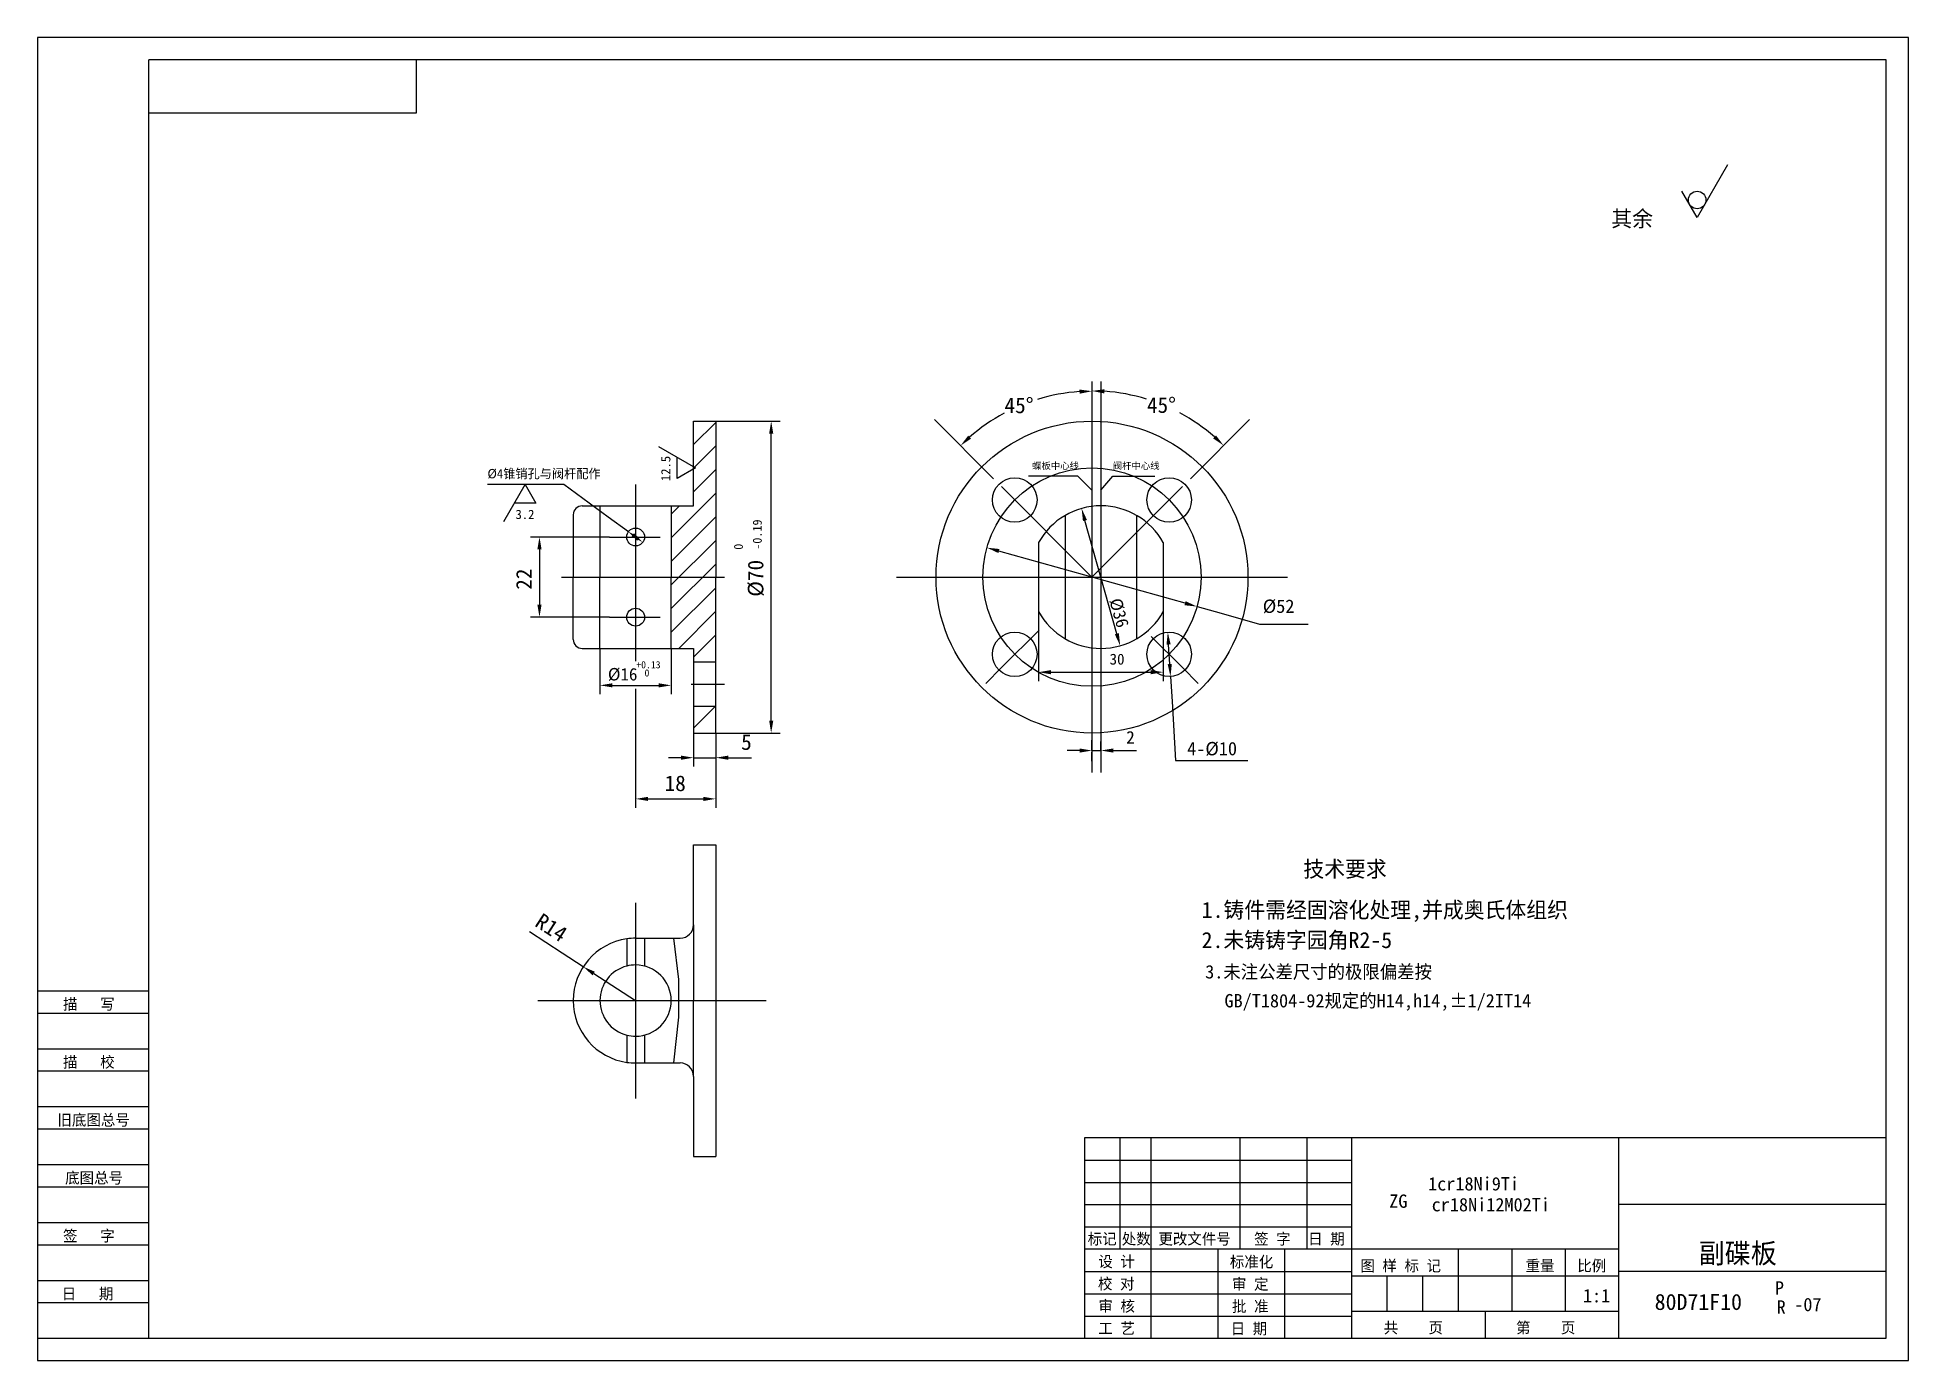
# Model space of a CAD drawing. Header units: metres. Extents: x 0 to 420, y 0 to 297.
import ezdxf

# ---------------------------------------------------------------- set-up
doc = ezdxf.new("R2010")
doc.units = ezdxf.units.M
for name, color, linetype in [('B', 3, 'Continuous'), ('C', 6, 'Continuous'), ('D', 1, 'Continuous'), ('FL', 5, 'Continuous'), ('T', 7, 'Continuous'), ('TL', 4, 'Continuous')]:
    doc.layers.add(name, color=color, linetype=linetype)

# ---------------------------------------------------------------- blocks, each defined once
blk = doc.blocks.new('TUKUN3')
at = {"layer": 'FL'}
for p, q in [((0, 297), (0, 0)), ((420, 297), (0, 297)), ((420, 0), (420, 297)), ((0, 78), (25, 78)), ((0, 70), (25, 70)), ((0, 65), (25, 65)), ((0, 57), (25, 57)), ((0, 52), (25, 52)), ((243, 25), (243, 50)), ((250, 5), (250, 50)), ((270, 25), (270, 50)), ((285, 25), (285, 50)), ((0, 44), (25, 44)), ((235, 45), (295, 45)), ((0, 39), (25, 39)), ((235, 40), (295, 40)), ((235, 35), (295, 35)), ((0, 31), (25, 31)), ((235, 30), (295, 30)), ((0, 26), (25, 26)), ((280, 5), (280, 25)), ((0, 18), (25, 18)), ((235, 20), (295, 20)), ((0, 13), (25, 13)), ((235, 15), (295, 15)), ((235, 10), (295, 10)), ((0, 0), (420, 0))]:
    blk.add_line(p, q, dxfattribs=at)
at = {"layer": 'TL'}
for p, q in [((25, 5), (25, 292)), ((415, 292), (25, 292)), ((85, 292), (85, 280)), ((415, 5), (415, 292)), ((85, 280), (25, 280)), ((0, 83), (25, 83)), ((235, 50), (235, 5)), ((415, 50), (235, 50)), ((295, 5), (295, 50)), ((355, 5), (355, 50)), ((415, 35), (355, 35)), ((355, 25), (235, 25)), ((265, 5), (265, 25)), ((319, 11), (319, 25)), ((331, 11), (331, 25)), ((343, 11), (343, 25)), ((295, 19), (355, 19)), ((303, 11), (303, 19)), ((311, 11), (311, 19)), ((415, 20), (355, 20)), ((355, 11), (295, 11)), ((325, 5), (325, 11)), ((0, 5), (415, 5))]:
    blk.add_line(p, q, dxfattribs=at)
at = {"layer": 'T'}
for s, p in [('描   写', (5.74, 78.76)), ('描   校', (5.74, 65.76)), ('旧底图总号', (4.49, 52.76)), ('底图总号', (6.22, 39.76)), ('签   字', (5.74, 26.76)), ('标记', (235.75, 26.07)), ('处数', (243.38, 26.07)), ('更改文件号', (251.61, 26.07)), ('签 字', (273.1, 26.07)), ('日 期', (285.23, 26.07)), ('设 计', (238.14, 20.99)), ('标准化', (267.65, 20.93)), ('图 样 标 记', (296.95, 20.04)), ('重量', (334.03, 20.04)), ('比例', (345.64, 20.04)), ('校 对', (238.05, 15.99)), ('审 定', (268.13, 15.93)), ('日   期', (5.45, 13.76)), ('审 核', (238.14, 10.99)), ('批 准', (268.13, 10.93)), ('工 艺', (238.14, 5.99)), ('日 期', (267.84, 5.93)), ('共    页', (302.18, 6.13)), ('第    页', (331.9, 6.13))]:
    blk.add_text(s, height=2.5, dxfattribs=at).set_placement(p)

msp = doc.modelspace()

# ---------------------------------------------------------------- linework, layer by layer
for p, q in [((147.27, 205.6), (152.27, 210.6)), ((147.27, 200.3), (152.27, 205.3)), ((147.27, 195), (152.27, 200)), ((142.27, 184.69), (152.27, 194.69)), ((142.27, 190), (144.13, 191.86)), ((142.27, 179.39), (152.27, 189.39)), ((142.27, 174.09), (152.27, 184.09)), ((142.27, 168.78), (152.27, 178.78)), ((142.27, 163.48), (152.27, 173.48)), ((143.95, 159.86), (152.27, 168.18)), ((147.27, 157.87), (152.27, 162.87)), ((147.27, 141.96), (152.27, 146.96))]:
    msp.add_line(p, q)
at = {"layer": 'B'}
for p, q in [((230.71, 189.71), (230.71, 162)), ((246.71, 189.71), (246.71, 162))]:
    msp.add_line(p, q, dxfattribs=at)
at = {"layer": 'C'}
for p, q in [((236.71, 219.73), (236.71, 131.98)), ((238.71, 219.73), (238.71, 131.98)), ((214.62, 197.94), (201.35, 211.21)), ((258.79, 197.94), (272.06, 211.21)), ((134.27, 196.63), (134.27, 157.68)), ((236.71, 175.86), (216.39, 196.18)), ((236.71, 175.86), (257.03, 196.18)), ((128.42, 184.86), (139.75, 184.86)), ((117.65, 175.86), (154.23, 175.86)), ((192.8, 175.86), (280.61, 175.86)), ((128.42, 166.86), (139.75, 166.86)), ((224.83, 163.98), (216.39, 155.54)), ((250, 162.56), (257.03, 155.54)), ((216.39, 155.54), (212.85, 152)), ((257.03, 155.54), (260.56, 152)), ((146.71, 151.86), (154.23, 151.86)), ((134.27, 102.74), (134.27, 65.11)), ((134.27, 102.74), (134.27, 58.86)), ((112.32, 80.8), (163.54, 80.8)), ((134.27, 58.92), (134.27, 58.86))]:
    msp.add_line(p, q, dxfattribs=at)
msp.add_circle((236.71, 175.86), 24.5, dxfattribs=at)
at = {"layer": 'D'}
for p, q in [((379.38, 268.39), (372.55, 256.56)), ((372.55, 256.56), (369.14, 262.48)), ((152.27, 210.86), (166.7, 210.86)), ((164.7, 143.66), (164.7, 208.06)), ((139.44, 205.16), (147.72, 200.38)), ((143.58, 197.99), (143.58, 202.77)), ((147.72, 200.38), (143.58, 197.99)), ((224.07, 198.53), (222.49, 198.53)), ((233.5, 198.53), (224.07, 198.53)), ((236.65, 195.39), (233.5, 198.53)), ((238.71, 195.39), (241.37, 198.53)), ((241.37, 198.53), (250.8, 198.53)), ((110.9, 196.63), (101.01, 196.63)), ((104.71, 188.35), (109.49, 196.63)), ((109.49, 196.63), (111.88, 192.49)), ((118.19, 196.63), (110.9, 196.63)), ((128.14, 189.35), (118.19, 196.63)), ((111.88, 192.49), (107.1, 192.49)), ((132.65, 186.04), (128.14, 189.35)), ((128.42, 184.86), (110.69, 184.86)), ((134.91, 184.38), (133.62, 185.33)), ((242.28, 163.15), (235.13, 188.56)), ((112.69, 182.06), (112.69, 169.66)), ((257.6, 170), (215.81, 181.71)), ((224.71, 168.11), (224.71, 152.52)), ((252.71, 168.11), (252.71, 152.52)), ((260.3, 169.25), (265.69, 167.74)), ((128.42, 166.86), (110.69, 166.86)), ((265.69, 167.74), (274.28, 165.33)), ((274.28, 165.33), (285.22, 165.33)), ((126.27, 159.86), (126.27, 149.56)), ((142.27, 159.86), (142.27, 149.56)), ((254.16, 156.34), (253.9, 160.73)), ((134.27, 157.68), (134.27, 156.98)), ((129.07, 151.56), (139.47, 151.56)), ((227.51, 154.52), (249.91, 154.52)), ((254.33, 153.54), (254.67, 147.95)), ((134.27, 150.8), (134.27, 124.08)), ((254.67, 147.95), (255.47, 134.72)), ((147.27, 140.86), (147.27, 133.32)), ((152.27, 140.86), (152.27, 133.32)), ((152.27, 140.86), (166.7, 140.86)), ((236.71, 137.29), (236.71, 139.29)), ((236.71, 136.93), (236.71, 138.93)), ((238.71, 136.93), (238.71, 138.93)), ((144.47, 135.32), (141.67, 135.32)), ((147.27, 135.32), (152.27, 135.32)), ((155.07, 135.32), (157.87, 135.32)), ((157.87, 135.32), (160.29, 135.32)), ((233.91, 136.93), (231.11, 136.93)), ((236.71, 136.93), (238.71, 136.93)), ((236.71, 134.58), (236.71, 136.58)), ((241.51, 136.93), (244.31, 136.93)), ((244.31, 136.93), (246.73, 136.93)), ((255.47, 134.72), (266.73, 134.72)), ((266.73, 134.72), (271.68, 134.72)), ((152.27, 133.32), (152.27, 124.08)), ((137.07, 126.08), (149.47, 126.08)), ((117.81, 91.45), (110.46, 96.21)), ((142.76, 94.8), (143.92, 85.53)), ((122.51, 88.41), (117.81, 91.45)), ((124.87, 86.88), (134.27, 80.8)), ((143.92, 85.53), (143.92, 77.05)), ((143.92, 77.05), (142.78, 66.8))]:
    msp.add_line(p, q, dxfattribs=at)
msp.add_circle((372.55, 260.51), 1.97, dxfattribs=at)
for radius, start, end in [(41.73, 93.85, 107.02), (41.8, 72.97, 86.16), (41.73, 118.21, 131.15), (41.8, 48.84, 61.8)]:
    msp.add_arc((236.71, 175.86), radius, start, end, dxfattribs=at)
for points in [[(233.89, 217.96), (233.92, 217.03), (236.71, 217.59)], [(239.49, 217.09), (239.52, 218.03), (236.71, 217.65)], [(164.24, 208.06), (165.17, 208.06), (164.7, 210.86)], [(209.56, 206.94), (208.93, 207.62), (207.2, 205.36)], [(264.54, 207.66), (263.9, 206.98), (266.26, 205.41)], [(234.68, 188.44), (235.58, 188.69), (234.38, 191.26)], [(112.22, 182.06), (113.16, 182.06), (112.69, 184.86)], [(134.64, 184.01), (135.19, 184.76), (132.65, 186.04)], [(133.35, 184.95), (133.9, 185.71), (135.88, 183.68)], [(215.69, 181.26), (215.94, 182.16), (213.12, 182.47)], [(112.22, 169.66), (113.16, 169.66), (112.69, 166.86)], [(257.48, 169.55), (257.73, 170.45), (260.3, 169.25)], [(241.83, 163.02), (242.73, 163.28), (243.04, 160.45)], [(253.43, 160.7), (254.36, 160.76), (253.73, 163.52)], [(253.7, 156.31), (254.63, 156.36), (254.33, 153.54)], [(129.07, 152.03), (129.07, 151.1), (126.27, 151.56)], [(139.47, 152.03), (139.47, 151.1), (142.27, 151.56)], [(227.51, 154.99), (227.51, 154.05), (224.71, 154.52)], [(249.91, 154.99), (249.91, 154.05), (252.71, 154.52)], [(164.24, 143.66), (165.17, 143.66), (164.7, 140.86)], [(144.47, 135.79), (144.47, 134.86), (147.27, 135.32)], [(155.07, 135.79), (155.07, 134.86), (152.27, 135.32)], [(233.91, 137.4), (233.91, 136.46), (236.71, 136.93)], [(241.51, 137.4), (241.51, 136.46), (238.71, 136.93)], [(137.07, 126.54), (137.07, 125.61), (134.27, 126.08)], [(149.47, 126.54), (149.47, 125.61), (152.27, 126.08)], [(124.61, 86.49), (125.12, 87.28), (122.51, 88.41)]]:
    msp.add_solid(points, dxfattribs=at)
at = {"layer": 'TL'}
for p, q in [((147.27, 191.86), (147.27, 210.86)), ((147.27, 210.86), (151.27, 210.86)), ((151.27, 210.86), (152.27, 210.86)), ((152.27, 210.86), (152.27, 175.86)), ((120.27, 189.86), (120.27, 175.86)), ((122.27, 191.86), (126.27, 191.86)), ((126.27, 191.86), (142.27, 191.86)), ((126.27, 191.86), (126.27, 175.86)), ((142.27, 191.86), (147.27, 191.86)), ((142.27, 191.86), (142.27, 175.86)), ((224.71, 183.6), (224.71, 168.11)), ((252.71, 183.6), (252.71, 168.11)), ((120.27, 161.86), (120.27, 175.86)), ((126.27, 159.86), (126.27, 175.86)), ((142.27, 159.86), (142.27, 175.86)), ((152.27, 140.86), (152.27, 175.86)), ((122.27, 159.86), (126.27, 159.86)), ((126.27, 159.86), (142.27, 159.86)), ((142.27, 159.86), (147.27, 159.86)), ((147.27, 159.86), (147.27, 140.86)), ((147.27, 156.86), (152.27, 156.86)), ((147.27, 146.86), (152.27, 146.86)), ((147.27, 140.86), (151.27, 140.86)), ((151.27, 140.86), (152.27, 140.86)), ((147.27, 97.8), (147.27, 115.8)), ((147.27, 115.8), (152.27, 115.8)), ((152.27, 115.8), (152.27, 45.8)), ((147.27, 97.8), (147.27, 80.8)), ((132.27, 94.66), (132.27, 88.55)), ((134.27, 94.8), (136.85, 94.8)), ((136.27, 94.66), (136.27, 88.55)), ((136.85, 94.8), (142.76, 94.8)), ((142.76, 94.8), (144.27, 94.8)), ((147.27, 63.8), (147.27, 80.8)), ((132.27, 73.05), (132.27, 66.94)), ((136.27, 73.05), (136.27, 66.94)), ((134.27, 66.8), (136.85, 66.8)), ((136.85, 66.8), (142.78, 66.8)), ((142.78, 66.8), (144.27, 66.8)), ((147.27, 63.8), (147.27, 45.8)), ((147.27, 45.8), (152.27, 45.8))]:
    msp.add_line(p, q, dxfattribs=at)
for centre, radius in [((236.71, 175.86), 35), ((219.38, 193.18), 5), ((254.03, 193.18), 5), ((134.27, 184.86), 2), ((134.27, 166.86), 2), ((219.38, 158.53), 5), ((254.03, 158.53), 5)]:
    msp.add_circle(centre, radius, dxfattribs=at)
for centre, radius, start, end in [((122.27, 189.86), 2, 90, 180), ((238.71, 175.86), 16, 28.96, 151.04), ((238.71, 175.86), 16, 208.96, 331.04), ((122.27, 161.86), 2, 180, 270), ((144.27, 97.8), 3, 270, 0), ((134.27, 80.8), 14, 98.21, 261.79), ((134.27, 80.8), 14, 90, 98.21), ((134.27, 80.8), 8, 104.48, 255.52), ((134.27, 80.8), 8, 90, 104.48), ((134.27, 80.8), 8, 270, 90), ((134.27, 80.8), 8, 255.52, 270), ((134.27, 80.8), 14, 261.79, 270), ((144.27, 63.8), 3, 0, 90)]:
    msp.add_arc(centre, radius, start, end, dxfattribs=at)

# ---------------------------------------------------------------- block references
at = {"layer": 'D'}
msp.add_blockref('TUKUN3', (0, 0), dxfattribs=at)

# ---------------------------------------------------------------- texts
for s, height, p in [('其余', 3.6, (353.27, 254.52)), ('45%%d', 3.5, (217.07, 212.66)), ('45%%d', 3.5, (249.04, 212.72)), ('蝶板中心线', 1.5, (223.28, 200.1)), ('阀杆中心线', 1.5, (241.37, 200.1)), ('%%C4锥销孔与阀杆配作', 2.1, (101.01, 198.04)), ('3.2', 2.08, (107.31, 188.9)), ('%%c52', 3, (275.04, 167.83)), ('%%c16', 2.8, (128.04, 152.66)), ('+0.13', 1.6, (134.43, 155.39)), ('30', 2.45, (240.67, 156.22)), ('0', 1.6, (136.27, 153.55)), ('5', 3.5, (157.96, 137.07)), ('2', 2.8, (244.4, 138.51)), ('4-%%c10', 3, (258.07, 135.86)), ('18', 3.5, (140.77, 127.83)), ('技术要求', 3.6, (284.15, 108.54)), ('1.铸件需经固溶化处理,并成奥氏体组织', 3.6, (261.33, 99.37)), ('2.未铸铸字园角R2-5', 3.6, (261.31, 92.59)), ('3.未注公差尺寸的极限偏差按', 3, (262.12, 85.77)), ('GB/T1804-92规定的H14,h14,%%P1/2IT14', 3, (266.45, 79.28)), ('1cr18Ni9Ti', 3, (312.16, 38.18)), ('ZG', 3, (303.43, 34.29)), ('cr18Ni12M02Ti', 3, (312.96, 33.5)), ('副碟板', 4.5, (372.88, 21.83)), ('P', 3, (389.99, 14.81)), ('1:1', 3, (346.91, 13.06)), ('80D71F10', 3.6, (363.01, 11.37)), ('R', 3, (390.38, 10.52)), ('-07', 3, (394.34, 11.09))]:
    msp.add_text(s, height=height, dxfattribs=at).set_placement(p)
for s, height, rotation, p in [('12.5', 2.08, 90, (142.08, 197.41)), ('-0.19', 2, 90, (162.58, 182)), ('0', 2, 90, (158.34, 182)), ('22', 3.5, 90, (110.94, 173.02)), ('%%c70', 3.5, 90, (162.95, 171.44)), ('%%c36', 2.8, 285.71, (240.57, 170.67)), ('R14', 3.5, 327.09, (111.41, 97.67))]:
    msp.add_text(s, height=height, rotation=rotation, dxfattribs=at).set_placement(p)

doc.saveas('drawing.dxf')
